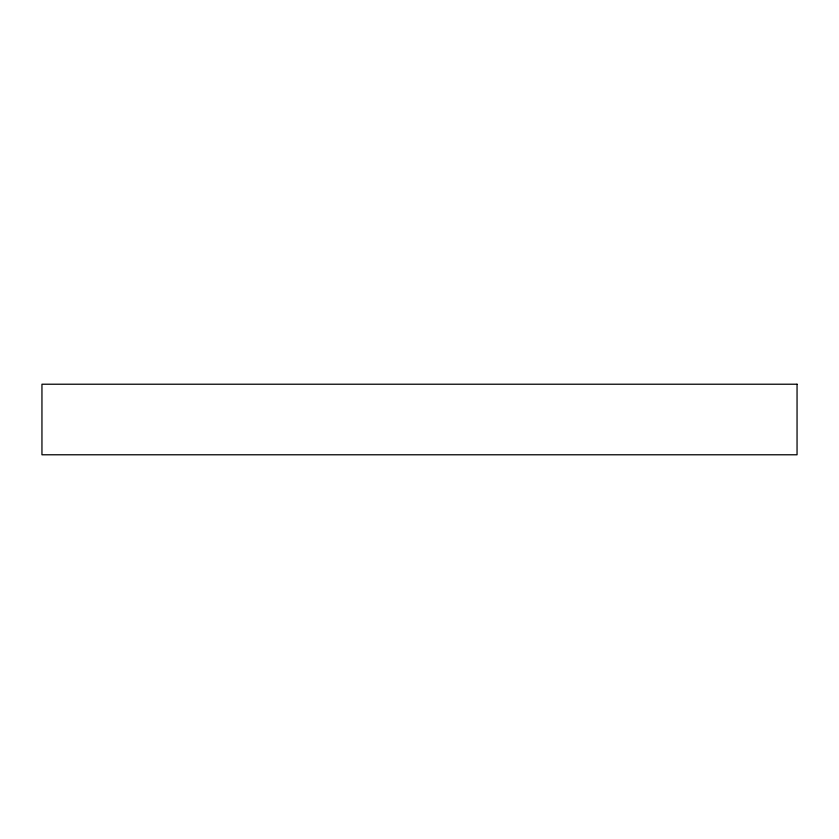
<?xml version="1.0" encoding="UTF-8"?>
<svg xmlns="http://www.w3.org/2000/svg" width="839" height="839" viewBox="0 0 839 839"><rect width="100%" height="100%" fill="white"/><g stroke="black" fill="none" stroke-linecap="round" stroke-linejoin="round"><path stroke-width="1.26" d="M797.05 384.22L41.95 384.22L41.95 454.78L797.05 454.78L797.05 384.22"/></g></svg>
